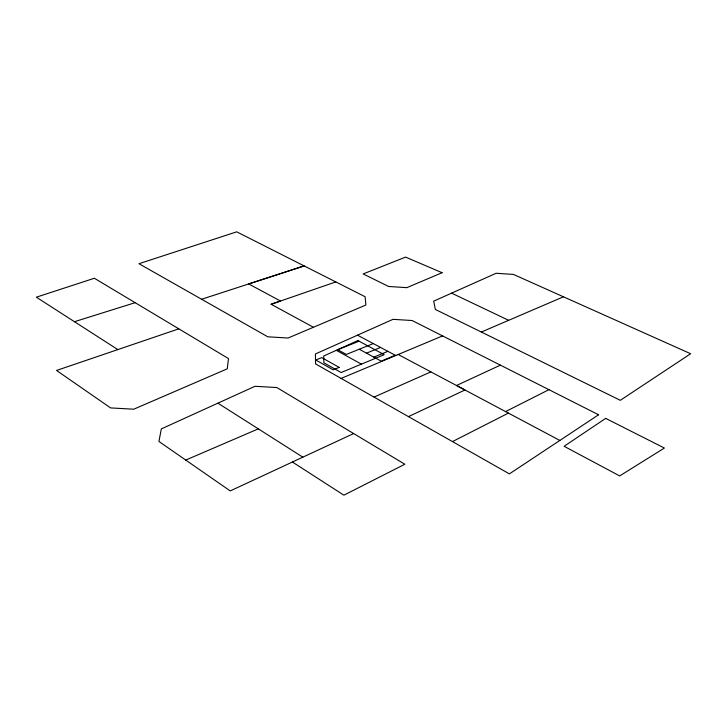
<?xml version="1.0" encoding="UTF-8"?>
<svg xmlns="http://www.w3.org/2000/svg" width="727" height="727" viewBox="0 0 727 727"><rect width="100%" height="100%" fill="white"/><g stroke="black" fill="none" stroke-linecap="round" stroke-linejoin="round"><path stroke-width="1.09" d="M452.467 441.589L508.437 413.1M505.583 411.591L548.921 389.681M408.465 416.626L464.953 389.999L398.178 354.485M353.64 433.556L230.232 490.925L158.931 441.471L161.33 428.894L254.986 386.301L276.805 387.527L404.848 464.235L343.88 495.169L292.408 462.018M500.394 365.145L456.501 385.501L559.854 440.444M451.603 293.145L496.123 273.27L513.435 274.415L690.65 353.74L620.313 400.323L435.346 309.438L433.701 301.151L451.603 293.145L508.655 320.316M374.041 397.096L430.893 371.87M185.749 460.073L258.312 428.857M481.338 332.039L563.461 296.807M313.428 327.268L365.872 305.022L365.136 296.752L236.72 231.831L138.966 263.71L267.781 336.801L288.037 338.028L313.428 327.268L271.135 304.268L335.783 281.922M395.224 355.276L381.212 361.146L359.238 349.242M341.099 378.413L442.561 335.91M373.814 357.139L387.845 351.341M366.49 353.168L380.53 347.442M373.287 343.58L346.325 354.44L337.701 349.696L359.093 341.208M271.135 304.268L280.504 301.042L248.707 283.948L304.15 265.918L201.597 299.26M178.815 328.84L56.533 370.452L110.604 407.92L133.768 409.201L227.278 368.816L228.46 358.575L94.365 278.259L36.35 297.189L117.819 349.587M74.454 321.707L135.122 302.686M357.502 335.165L395.724 355.512M336.328 350.314L361.428 364.136M217.909 403.167L302.841 457.165M605.691 418.379L564.116 446.287L619.686 475.921L664.387 448.041L605.691 418.379M598.575 414.781L509.391 473.886L315.554 363.909L315.436 353.949L392.989 319.335L412.145 320.525L598.575 414.781M357.911 340.572L323.706 356.012L323.869 362.8L341.154 372.542L384.21 354.685L357.911 340.572M442.098 272.707L406.82 287.656L388.645 286.483L363.137 273.943L405.584 257.104L442.098 272.707M339.164 367.389L333.193 369.834L315.763 359.992L321.734 357.611L339.164 367.389"/></g></svg>
